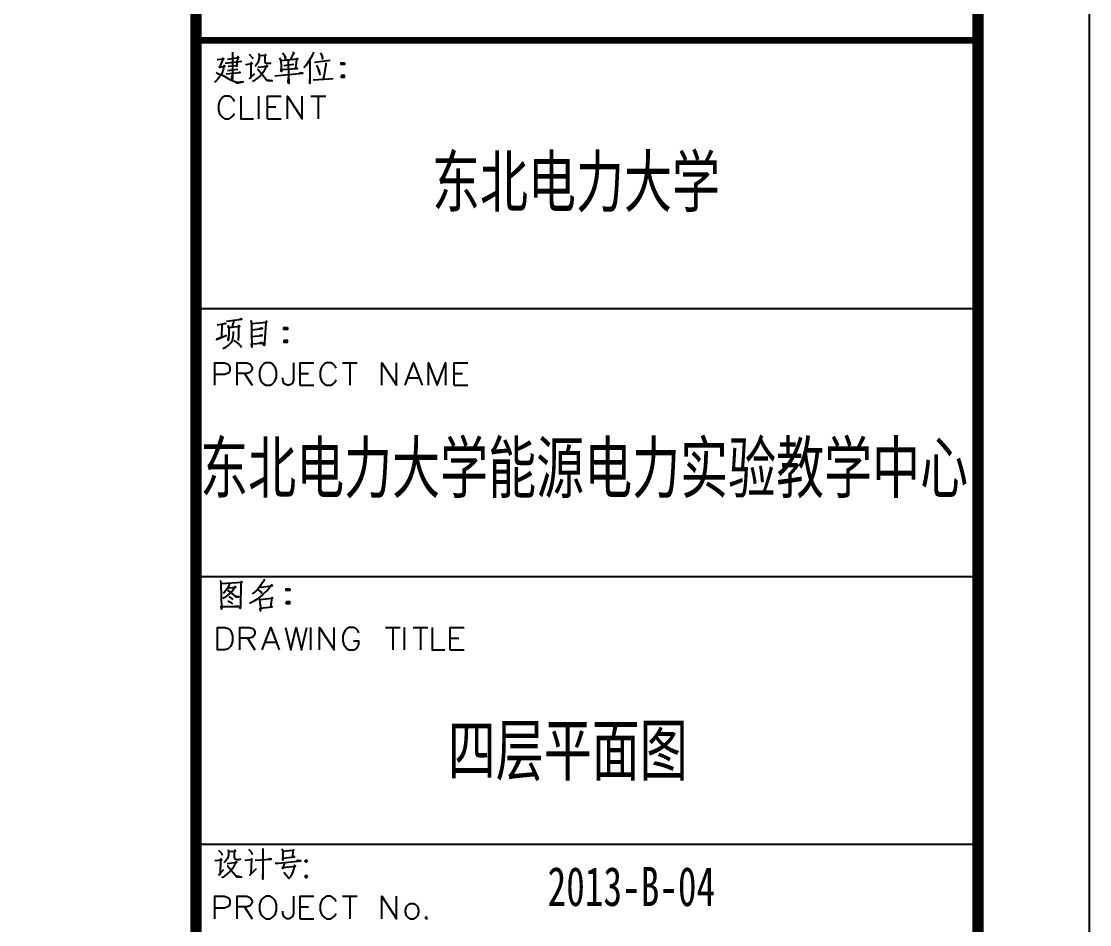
# Model space of a CAD drawing. Extents: x 1417642 to 3570900, y 124798 to 1191112.
# Drawn here: x 1603997 to 1618342, y 264873 to 277005 of the extents above; entities that cross this region are included whole.
import ezdxf

# ---------------------------------------------------------------- set-up
doc = ezdxf.new("R2010")
doc.units = 0
doc.header["$LTSCALE"] = 1000
doc.header["$MEASUREMENT"] = 0
for name, color, linetype in [('PUB_TITLE', 4, 'CONTINUOUS'), ('TEXT', 7, 'CONTINUOUS'), ('图戳', 211, 'CONTINUOUS')]:
    doc.layers.add(name, color=color, linetype=linetype)
doc.styles.add('HZSJ', font='')
doc.styles.get('HZSJ').set_extended_font_data('FangSong_GB2312')

msp = doc.modelspace()

# ---------------------------------------------------------------- linework, layer by layer
at = {"layer": 'PUB_TITLE'}
msp.add_lwpolyline([(1417642.3, 252448.4), (1618342.3, 252448.4), (1618342.3, 378598.4), (1417642.3, 378598.4)], close=True, dxfattribs=at)
at = {"layer": 'PUB_TITLE', "const_width": 150}
msp.add_lwpolyline([(1421392.3, 253948.4), (1616842.3, 253948.4), (1616842.3, 377098.4), (1421392.3, 377098.4)], close=True, dxfattribs=at)
at = {"layer": '图戳'}
for p, q in [((1616842.3, 253948.4), (1616842.3, 377098.4)), ((1606342.3, 273148.4), (1616842.3, 273148.4)), ((1606342.3, 269548.4), (1616842.3, 269548.4))]:
    msp.add_line(p, q, dxfattribs=at)
for points, const_width in [([(1606342.3, 377098.4), (1606342.3, 253948.4)], 150), ([(1606342.3, 276748.4), (1616842.3, 276748.4)], 90)]:
    msp.add_lwpolyline(points, dxfattribs=dict(at, const_width=const_width))
for points in [[(1606830.7, 276589.3), (1606834.1, 276565.4), (1606830.7, 276230.8), (1606823.9, 276254.7), (1606830.7, 276282)], [(1607503.3, 276582.5), (1607540.9, 276538.1), (1607544.3, 276504), (1607534, 276541.5)], [(1607639.9, 276592.7), (1607660.4, 276575.7), (1607650.1, 276579.1), (1607605.7, 276486.9)], [(1607919.9, 276592.7), (1607916.5, 276572.2), (1607885.7, 276514.2), (1607861.8, 276480.1), (1607820.9, 276415.2), (1607790.1, 276381)], [(1608012.1, 276582.5), (1608036, 276534.7), (1608042.8, 276500.5), (1608039.4, 276527.9)], [(1606625.8, 276493.7), (1606718, 276504), (1606704.4, 276510.8), (1606697.5, 276483.5), (1606660, 276384.5), (1606653.1, 276391.3), (1606728.3, 276404.9), (1606721.4, 276411.8), (1606707.8, 276360.6), (1606694.1, 276312.8), (1606677, 276282), (1606660, 276258.1), (1606632.7, 276224), (1606608.8, 276200.1), (1606591.7, 276186.4)], [(1606735.1, 276445.9), (1606957, 276469.8)], [(1606765.8, 276497.1), (1606919.5, 276517.6), (1606905.8, 276531.3), (1606885.3, 276404.9), (1606895.6, 276408.4), (1606776.1, 276398.1)], [(1607004.8, 276425.4), (1607097, 276439.1), (1607083.4, 276452.7), (1607079.9, 276425.4), (1607076.5, 276251.3), (1607059.4, 276237.6), (1607131.2, 276305.9)], [(1607056, 276565.4), (1607097, 276521), (1607103.8, 276500.5)], [(1607185.8, 276572.2), (1607189.2, 276541.5), (1607189.2, 276510.8), (1607182.4, 276480.1), (1607172.1, 276449.3), (1607158.5, 276428.8), (1607144.8, 276411.8), (1607131.2, 276398.1)], [(1607192.6, 276544.9), (1607281.4, 276551.8), (1607274.6, 276562), (1607267.7, 276538.1), (1607267.7, 276514.2), (1607267.7, 276493.7), (1607267.7, 276469.8), (1607267.7, 276459.6), (1607274.6, 276449.3), (1607288.2, 276445.9), (1607305.3, 276442.5), (1607329.2, 276442.5), (1607342.8, 276445.9), (1607353.1, 276452.7)], [(1607462.3, 276514.2), (1607476, 276483.5), (1607486.2, 276425.4), (1607486.2, 276370.8), (1607489.7, 276333.2), (1607479.4, 276357.1), (1607704.8, 276374.2), (1607680.9, 276377.6), (1607697.9, 276493.7), (1607708.2, 276500.5), (1607697.9, 276504), (1607694.5, 276497.1), (1607482.8, 276476.6)], [(1607520.4, 276411.8), (1607657, 276432.3)], [(1607581.8, 276480.1), (1607585.3, 276288.9), (1607588.7, 276196.7), (1607588.7, 276169.3), (1607581.8, 276193.2), (1607585.3, 276247.9)], [(1607872.1, 276490.3), (1607872.1, 276169.3), (1607868.7, 276200.1), (1607872.1, 276227.4)], [(1607933.5, 276456.2), (1608145.2, 276483.5)], [(1608087.2, 276449.3), (1608087.2, 276418.6), (1608073.5, 276343.5), (1608063.3, 276285.4), (1608049.6, 276230.8)], [(1608338.4, 276448.1), (1608338.4, 276424.2), (1608290.6, 276424.2), (1608290.6, 276448.1), (1608338.4, 276448.1), (1608338.4, 276448.1)], [(1606612.2, 276316.2), (1606646.3, 276302.5), (1606673.6, 276292.3), (1606714.6, 276271.8), (1606752.2, 276251.3), (1606806.8, 276220.6), (1606851.2, 276200.1), (1606858, 276196.7), (1606892.1, 276176.2), (1606977.5, 276193.2), (1606974.1, 276193.2), (1606895.6, 276183), (1606861.4, 276193.2)], [(1606748.7, 276302.5), (1606936.5, 276316.2), (1606926.3, 276319.6), (1606916, 276312.8)], [(1606765.8, 276346.9), (1606902.4, 276364)], [(1607172.1, 276387.9), (1607301.9, 276401.5), (1607291.6, 276411.8), (1607278, 276387.9), (1607264.3, 276353.7), (1607247.2, 276326.4), (1607230.2, 276302.5), (1607202.9, 276271.8), (1607172.1, 276247.9), (1607141.4, 276224), (1607120.9, 276206.9), (1607100.4, 276196.7)], [(1607168.7, 276357.1), (1607175.5, 276357.1), (1607298.5, 276210.3), (1607363.3, 276206.9), (1607298.5, 276217.1), (1607281.4, 276230.8)], [(1607400.9, 276275.2), (1607776.5, 276309.3), (1607756, 276312.8), (1607728.7, 276305.9)], [(1607960.8, 276415.2), (1607974.5, 276387.9), (1607991.6, 276346.9), (1608001.8, 276312.8), (1608005.2, 276292.3), (1608005.2, 276319.6), (1607988.2, 276350.3)], [(1607916.5, 276220.6), (1608124.7, 276234.2), (1608186.2, 276237.6)], [(1608290.6, 276277.4), (1608290.6, 276253.5), (1608338.4, 276253.5), (1608338.4, 276277.4), (1608290.6, 276277.4), (1608290.6, 276277.4)], [(1606858, 275926.9), (1606844.3, 275957.7), (1606813.6, 275985), (1606786.3, 275998.6), (1606728.3, 275998.6), (1606700.9, 275985), (1606673.6, 275957.7), (1606656.6, 275926.9), (1606642.9, 275886), (1606642.9, 275814.3), (1606656.6, 275769.9), (1606673.6, 275742.6), (1606700.9, 275711.8), (1606728.3, 275698.2), (1606786.3, 275698.2), (1606813.6, 275711.8), (1606844.3, 275742.6), (1606858, 275769.9)], [(1606943.4, 275998.6), (1606943.4, 275698.2), (1607114.1, 275698.2)], [(1607185.8, 275698.2), (1607185.8, 275998.6)], [(1607301.9, 275698.2), (1607301.9, 275998.6), (1607486.2, 275998.6)], [(1607571.6, 275698.2), (1607571.6, 275998.6), (1607769.6, 275698.2), (1607769.6, 275998.6)], [(1607885.7, 275998.6), (1608083.8, 275998.6)], [(1607984.7, 275998.6), (1607984.7, 275698.2)], [(1607301.9, 275855.2), (1607414.5, 275855.2)], [(1607301.9, 275698.2), (1607486.2, 275698.2)], [(1606752.2, 272980.3), (1606854.6, 272994), (1606957, 273004.2), (1606950.2, 273007.6), (1606933.1, 273004.2)], [(1606827.3, 272895), (1606851.2, 272966.7), (1606851.2, 272990.6)], [(1607076.5, 272990.6), (1607086.8, 272946.2), (1607086.8, 272782.3), (1607090.2, 272673), (1607090.2, 272628.6), (1607086.8, 272673), (1607237, 272683.3), (1607219.9, 272690.1), (1607192.6, 272679.9)], [(1606625.8, 272929.1), (1606741.9, 272946.2), (1606687.3, 272939.4), (1606683.9, 272761.8), (1606619, 272734.5), (1606755.6, 272792.5)], [(1606912.6, 272720.8), (1606912.6, 272751.6), (1606916, 272758.4), (1606919.5, 272918.9), (1606933.1, 272905.2), (1606782.9, 272888.1), (1606776.1, 272915.5), (1606782.9, 272891.6), (1606782.9, 272802.8), (1606779.5, 272741.3), (1606776.1, 272717.4), (1606776.1, 272734.5), (1606779.5, 272768.6)], [(1607090.2, 272946.2), (1607295, 272966.7), (1607284.8, 272976.9), (1607281.4, 272956.4), (1607260.9, 272686.7), (1607260.9, 272662.8), (1607257.5, 272652.5), (1607233.6, 272686.7)], [(1607090.2, 272864.2), (1607233.6, 272881.3), (1607219.9, 272884.7), (1607189.2, 272874.5)], [(1607571.6, 272891.6), (1607571.6, 272867.7), (1607523.8, 272867.7), (1607523.8, 272891.6), (1607571.6, 272891.6), (1607571.6, 272891.6)], [(1606700.9, 272611.6), (1606741.9, 272628.6), (1606776.1, 272652.5), (1606803.4, 272683.3), (1606830.7, 272720.8), (1606840.9, 272765.2), (1606847.8, 272806.2), (1606847.8, 272840.3)], [(1606851.2, 272717.4), (1606892.1, 272690.1), (1606926.3, 272662.8), (1606939.9, 272645.7), (1606950.2, 272625.2)], [(1607090.2, 272772), (1607230.2, 272785.7), (1607216.5, 272789.1), (1607192.6, 272778.9)], [(1607523.8, 272720.8), (1607523.8, 272696.9), (1607571.6, 272696.9), (1607571.6, 272720.8), (1607523.8, 272720.8), (1607523.8, 272720.8)], [(1606595.1, 272119.9), (1606595.1, 272420.4), (1606724.8, 272420.4), (1606765.8, 272406.7), (1606782.9, 272389.6), (1606796.5, 272362.3), (1606796.5, 272317.9), (1606782.9, 272290.6), (1606765.8, 272277), (1606724.8, 272263.3), (1606595.1, 272263.3)], [(1606895.6, 272119.9), (1606895.6, 272420.4), (1607025.3, 272420.4), (1607066.3, 272406.7), (1607079.9, 272389.6), (1607097, 272362.3), (1607097, 272335), (1607079.9, 272304.3), (1607066.3, 272290.6), (1607025.3, 272277), (1606895.6, 272277)], [(1607281.4, 272420.4), (1607254.1, 272406.7), (1607223.3, 272376), (1607209.7, 272348.7), (1607196, 272304.3), (1607196, 272232.6), (1607209.7, 272191.6), (1607223.3, 272160.9), (1607254.1, 272133.6), (1607281.4, 272119.9), (1607339.4, 272119.9), (1607366.7, 272133.6), (1607394.1, 272160.9), (1607411.1, 272191.6), (1607424.8, 272232.6), (1607424.8, 272304.3), (1607411.1, 272348.7), (1607394.1, 272376), (1607366.7, 272406.7), (1607339.4, 272420.4), (1607281.4, 272420.4), (1607281.4, 272420.4)], [(1607653.5, 272420.4), (1607653.5, 272191.6), (1607636.5, 272147.2), (1607622.8, 272133.6), (1607595.5, 272119.9), (1607568.2, 272119.9), (1607537.5, 272133.6), (1607523.8, 272147.2), (1607510.1, 272191.6), (1607510.1, 272218.9)], [(1607738.9, 272119.9), (1607738.9, 272420.4), (1607923.3, 272420.4)], [(1608223.7, 272348.7), (1608210.1, 272376), (1608179.4, 272406.7), (1608152, 272420.4), (1608094, 272420.4), (1608066.7, 272406.7), (1608036, 272376), (1608022.3, 272348.7), (1608008.6, 272304.3), (1608008.6, 272232.6), (1608022.3, 272191.6), (1608036, 272160.9), (1608066.7, 272133.6), (1608094, 272119.9), (1608152, 272119.9), (1608179.4, 272133.6), (1608210.1, 272160.9), (1608223.7, 272191.6)], [(1608309.1, 272420.4), (1608507.1, 272420.4)], [(1608408.1, 272420.4), (1608408.1, 272119.9)], [(1608838.3, 272119.9), (1608838.3, 272420.4), (1609036.4, 272119.9), (1609036.4, 272420.4)], [(1609152.5, 272119.9), (1609265.1, 272420.4), (1609377.8, 272119.9)], [(1609463.2, 272119.9), (1609463.2, 272420.4), (1609579.3, 272119.9), (1609691.9, 272420.4), (1609691.9, 272119.9)], [(1609808, 272119.9), (1609808, 272420.4), (1609992.4, 272420.4)], [(1606994.6, 272277), (1607097, 272119.9)], [(1607738.9, 272277), (1607851.6, 272277)], [(1609808, 272277), (1609920.7, 272277)], [(1609193.4, 272218.9), (1609336.8, 272218.9)], [(1607738.9, 272119.9), (1607923.3, 272119.9)], [(1609808, 272119.9), (1609992.4, 272119.9)], [(1606670.2, 269494.3), (1606677, 269453.3), (1606683.9, 269108.4), (1606680.5, 269146), (1606916, 269146), (1606899, 269149.4), (1606864.8, 269146)], [(1606680.5, 269453.3), (1606960.4, 269473.8), (1606950.2, 269480.6), (1606943.4, 269453.3), (1606939.9, 269152.8), (1606936.5, 269118.7), (1606912.6, 269146)], [(1606772.6, 269398.7), (1606786.3, 269395.2), (1606878.5, 269405.5), (1606868.2, 269415.7), (1606827.3, 269350.9), (1606793.1, 269320.1), (1606762.4, 269292.8), (1606731.7, 269268.9), (1606700.9, 269251.8)], [(1606789.7, 269449.9), (1606789.7, 269432.8), (1606759, 269381.6), (1606724.8, 269340.6), (1606707.8, 269327)], [(1607209.7, 269408.9), (1607219.9, 269405.5), (1607370.2, 269429.4), (1607359.9, 269436.2), (1607332.6, 269402.1), (1607301.9, 269364.5), (1607271.1, 269337.2), (1607240.4, 269306.5), (1607202.9, 269275.7), (1607161.9, 269245), (1607120.9, 269217.7), (1607114.1, 269214.3), (1607086.8, 269200.6), (1607059.4, 269187)], [(1607257.5, 269511.3), (1607254.1, 269487.4), (1607213.1, 269436.2), (1607189.2, 269402.1), (1607161.9, 269371.3), (1607127.7, 269340.6), (1607097, 269316.7)], [(1606765.8, 269361.1), (1606776.1, 269361.1), (1606878.5, 269275.7), (1606916, 269275.7), (1606878.5, 269282.6), (1606861.4, 269289.4)], [(1606782.9, 269279.1), (1606820.4, 269255.2), (1606837.5, 269238.2)], [(1607172.1, 269371.3), (1607179, 269367.9), (1607216.5, 269340.6), (1607219.9, 269323.5), (1607206.3, 269344)], [(1607189.2, 269251.8), (1607196, 269241.6), (1607202.9, 269159.6), (1607206.3, 269149.4), (1607206.3, 269087.9), (1607202.9, 269115.3), (1607202.9, 269125.5), (1607366.7, 269142.6), (1607363.3, 269142.6), (1607346.3, 269142.6), (1607363.3, 269265.5), (1607370.2, 269258.7), (1607359.9, 269255.2), (1607199.4, 269234.8)], [(1607602.3, 269385), (1607602.3, 269361.1), (1607554.5, 269361.1), (1607554.5, 269385), (1607602.3, 269385), (1607602.3, 269385)], [(1606769.2, 269221.1), (1606813.6, 269200.6), (1606834.1, 269183.5)], [(1607554.5, 269210.9), (1607554.5, 269187), (1607602.3, 269187), (1607602.3, 269210.9), (1607554.5, 269210.9), (1607554.5, 269210.9)], [(1606632.7, 268565.5), (1606632.7, 268866), (1606731.7, 268866), (1606772.6, 268852.4), (1606803.4, 268825), (1606817, 268794.3), (1606830.7, 268753.3), (1606830.7, 268681.6), (1606817, 268637.2), (1606803.4, 268609.9), (1606772.6, 268579.2), (1606731.7, 268565.5), (1606632.7, 268565.5), (1606632.7, 268565.5)], [(1606929.7, 268565.5), (1606929.7, 268866), (1607059.4, 268866), (1607103.8, 268852.4), (1607117.5, 268838.7), (1607131.2, 268808), (1607131.2, 268780.7), (1607117.5, 268753.3), (1607103.8, 268736.3), (1607059.4, 268722.6), (1606929.7, 268722.6)], [(1607230.2, 268565.5), (1607346.3, 268866), (1607458.9, 268565.5)], [(1607544.3, 268866), (1607616, 268565.5), (1607687.7, 268866), (1607759.4, 268565.5), (1607831.1, 268866)], [(1607885.7, 268565.5), (1607885.7, 268866)], [(1608001.8, 268565.5), (1608001.8, 268866), (1608199.8, 268565.5), (1608199.8, 268866)], [(1608527.6, 268794.3), (1608514, 268825), (1608486.7, 268852.4), (1608459.3, 268866), (1608401.3, 268866), (1608374, 268852.4), (1608343.3, 268825), (1608329.6, 268794.3), (1608315.9, 268753.3), (1608315.9, 268681.6), (1608329.6, 268637.2), (1608343.3, 268609.9), (1608374, 268579.2), (1608401.3, 268565.5), (1608459.3, 268565.5), (1608486.7, 268579.2), (1608514, 268609.9), (1608527.6, 268637.2), (1608527.6, 268681.6), (1608459.3, 268681.6)], [(1608886.1, 268866), (1609084.2, 268866)], [(1608985.2, 268866), (1608985.2, 268565.5)], [(1609142.2, 268565.5), (1609142.2, 268866)], [(1609258.3, 268866), (1609456.3, 268866)], [(1609357.3, 268866), (1609357.3, 268565.5)], [(1609514.4, 268866), (1609514.4, 268565.5), (1609685.1, 268565.5)], [(1609756.8, 268565.5), (1609756.8, 268866), (1609941.2, 268866)], [(1607032.1, 268722.6), (1607131.2, 268565.5)], [(1609756.8, 268722.6), (1609869.5, 268722.6)], [(1607274.6, 268668), (1607414.5, 268668)], [(1609756.8, 268565.5), (1609941.2, 268565.5)], [(1616842.3, 265948.4), (1606342.3, 265948.4)], [(1606646.3, 265875), (1606687.3, 265827.2), (1606694.1, 265806.7)], [(1606776.1, 265878.4), (1606779.5, 265851.1), (1606779.5, 265817), (1606772.6, 265786.2), (1606762.4, 265755.5), (1606748.7, 265738.4), (1606735.1, 265721.4), (1606718, 265704.3)], [(1606782.9, 265854.5), (1606871.7, 265861.4), (1606864.8, 265871.6), (1606854.6, 265844.3), (1606854.6, 265820.4), (1606854.6, 265799.9), (1606854.6, 265776), (1606858, 265765.8), (1606864.8, 265755.5), (1606878.5, 265752.1), (1606895.6, 265748.7), (1606919.5, 265748.7), (1606933.1, 265752.1), (1606943.4, 265758.9)], [(1607049.2, 265885.3), (1607076.5, 265854.5), (1607090.2, 265837.5), (1607097, 265817)], [(1607240.4, 265895.5), (1607240.4, 265875), (1607240.4, 265482.4), (1607240.4, 265509.7), (1607240.4, 265543.8)], [(1607496.5, 265892.1), (1607510.1, 265854.5), (1607510.1, 265738.4), (1607510.1, 265765.8), (1607667.2, 265782.8), (1607643.3, 265782.8), (1607646.7, 265868.2), (1607650.1, 265878.4), (1607657, 265871.6), (1607636.5, 265868.2), (1607510.1, 265854.5)], [(1606595.1, 265735), (1606687.3, 265745.3), (1606673.6, 265758.9), (1606670.2, 265735), (1606666.8, 265557.5), (1606649.7, 265543.8), (1606718, 265612.1)], [(1606762.4, 265694.1), (1606892.1, 265711.1), (1606881.9, 265721.4), (1606868.2, 265694.1), (1606851.2, 265659.9), (1606837.5, 265632.6), (1606820.4, 265608.7), (1606793.1, 265581.4), (1606762.4, 265554.1), (1606731.7, 265530.2), (1606707.8, 265513.1), (1606690.7, 265502.9)], [(1606998, 265738.4), (1607093.6, 265748.7), (1607086.8, 265755.5), (1607079.9, 265550.7), (1607066.3, 265537), (1607155.1, 265629.2)], [(1607134.6, 265738.4), (1607353.1, 265752.1), (1607339.4, 265755.5), (1607312.1, 265748.7)], [(1607404.3, 265700.9), (1607448.7, 265700.9), (1607534, 265707.7), (1607749.2, 265731.6), (1607725.3, 265735), (1607691.1, 265728.2)], [(1607530.6, 265707.7), (1607510.1, 265625.8), (1607503.3, 265639.4), (1607677.5, 265659.9), (1607667.2, 265673.6), (1607667.2, 265659.9), (1607646.7, 265601.9), (1607636.5, 265567.7), (1607619.4, 265537), (1607605.7, 265513.1), (1607595.5, 265496), (1607588.7, 265492.6), (1607527.2, 265571.1), (1607592.1, 265499.4)], [(1607819.5, 265744.5), (1607802.4, 265727.4), (1607819.5, 265710.3), (1607836.5, 265727.4), (1607819.5, 265744.5), (1607819.5, 265744.5)], [(1606759, 265663.3), (1606765.8, 265663.3), (1606888.7, 265516.5), (1606953.6, 265513.1), (1606888.7, 265523.3), (1606871.7, 265537)], [(1607819.5, 265536.2), (1607802.4, 265519.1), (1607819.5, 265502.1), (1607836.5, 265519.1), (1607819.5, 265536.2), (1607819.5, 265536.2)], [(1606595.1, 264953.1), (1606595.1, 265253.6), (1606724.8, 265253.6), (1606765.8, 265240), (1606782.9, 265226.3), (1606796.5, 265199), (1606796.5, 265154.6), (1606782.9, 265127.3), (1606765.8, 265113.6), (1606724.8, 265096.5), (1606595.1, 265096.5)], [(1606895.6, 264953.1), (1606895.6, 265253.6), (1607025.3, 265253.6), (1607066.3, 265240), (1607079.9, 265226.3), (1607097, 265199), (1607097, 265168.2), (1607079.9, 265140.9), (1607066.3, 265127.3), (1607025.3, 265113.6), (1606895.6, 265113.6)], [(1607281.4, 265253.6), (1607254.1, 265240), (1607223.3, 265212.6), (1607209.7, 265181.9), (1607196, 265140.9), (1607196, 265069.2), (1607209.7, 265024.8), (1607223.3, 264997.5), (1607254.1, 264970.2), (1607281.4, 264953.1), (1607339.4, 264953.1), (1607366.7, 264970.2), (1607394.1, 264997.5), (1607411.1, 265024.8), (1607424.8, 265069.2), (1607424.8, 265140.9), (1607411.1, 265181.9), (1607394.1, 265212.6), (1607366.7, 265240), (1607339.4, 265253.6), (1607281.4, 265253.6), (1607281.4, 265253.6)], [(1607653.5, 265253.6), (1607653.5, 265024.8), (1607636.5, 264983.9), (1607622.8, 264970.2), (1607595.5, 264953.1), (1607568.2, 264953.1), (1607537.5, 264970.2), (1607523.8, 264983.9), (1607510.1, 265024.8), (1607510.1, 265055.6)], [(1607738.9, 264953.1), (1607738.9, 265253.6), (1607923.3, 265253.6)], [(1608223.7, 265181.9), (1608210.1, 265212.6), (1608179.4, 265240), (1608152, 265253.6), (1608094, 265253.6), (1608066.7, 265240), (1608036, 265212.6), (1608022.3, 265181.9), (1608008.6, 265140.9), (1608008.6, 265069.2), (1608022.3, 265024.8), (1608036, 264997.5), (1608066.7, 264970.2), (1608094, 264953.1), (1608152, 264953.1), (1608179.4, 264970.2), (1608210.1, 264997.5), (1608223.7, 265024.8)], [(1608309.1, 265253.6), (1608507.1, 265253.6)], [(1608408.1, 265253.6), (1608408.1, 264953.1)], [(1608838.3, 264953.1), (1608838.3, 265253.6), (1609036.4, 264953.1), (1609036.4, 265253.6)], [(1606994.6, 265113.6), (1607097, 264953.1)], [(1607738.9, 265113.6), (1607851.6, 265113.6)], [(1609220.7, 265154.6), (1609193.4, 265140.9), (1609166.1, 265113.6), (1609152.5, 265069.2), (1609152.5, 265041.9), (1609166.1, 264997.5), (1609193.4, 264970.2), (1609220.7, 264953.1), (1609265.1, 264953.1), (1609292.4, 264970.2), (1609323.2, 264997.5), (1609336.8, 265041.9), (1609336.8, 265069.2), (1609323.2, 265113.6), (1609292.4, 265140.9), (1609265.1, 265154.6), (1609220.7, 265154.6), (1609220.7, 265154.6)], [(1609435.9, 264983.9), (1609422.2, 264970.2), (1609435.9, 264953.1), (1609449.5, 264970.2)], [(1607738.9, 264953.1), (1607923.3, 264953.1)]]:
    msp.add_lwpolyline(points, dxfattribs=at)

# ---------------------------------------------------------------- texts
at = {"layer": 'TEXT', "style": 'HZSJ', "width": 0.7}
for s, height, p in [('东北电力大学', 675, (1609511.4, 274516.3, 0)), ('东北电力大学能源电力实验教学中心', 675, (1606398.3, 270675, 0)), ('四层平面图', 675, (1609723.6, 266881.4, 0)), ('2013-B-04', 525, (1611063.7, 265123.8))]:
    msp.add_text(s, height=height, rotation=0, dxfattribs=at).set_placement(p)

doc.saveas('drawing.dxf')
